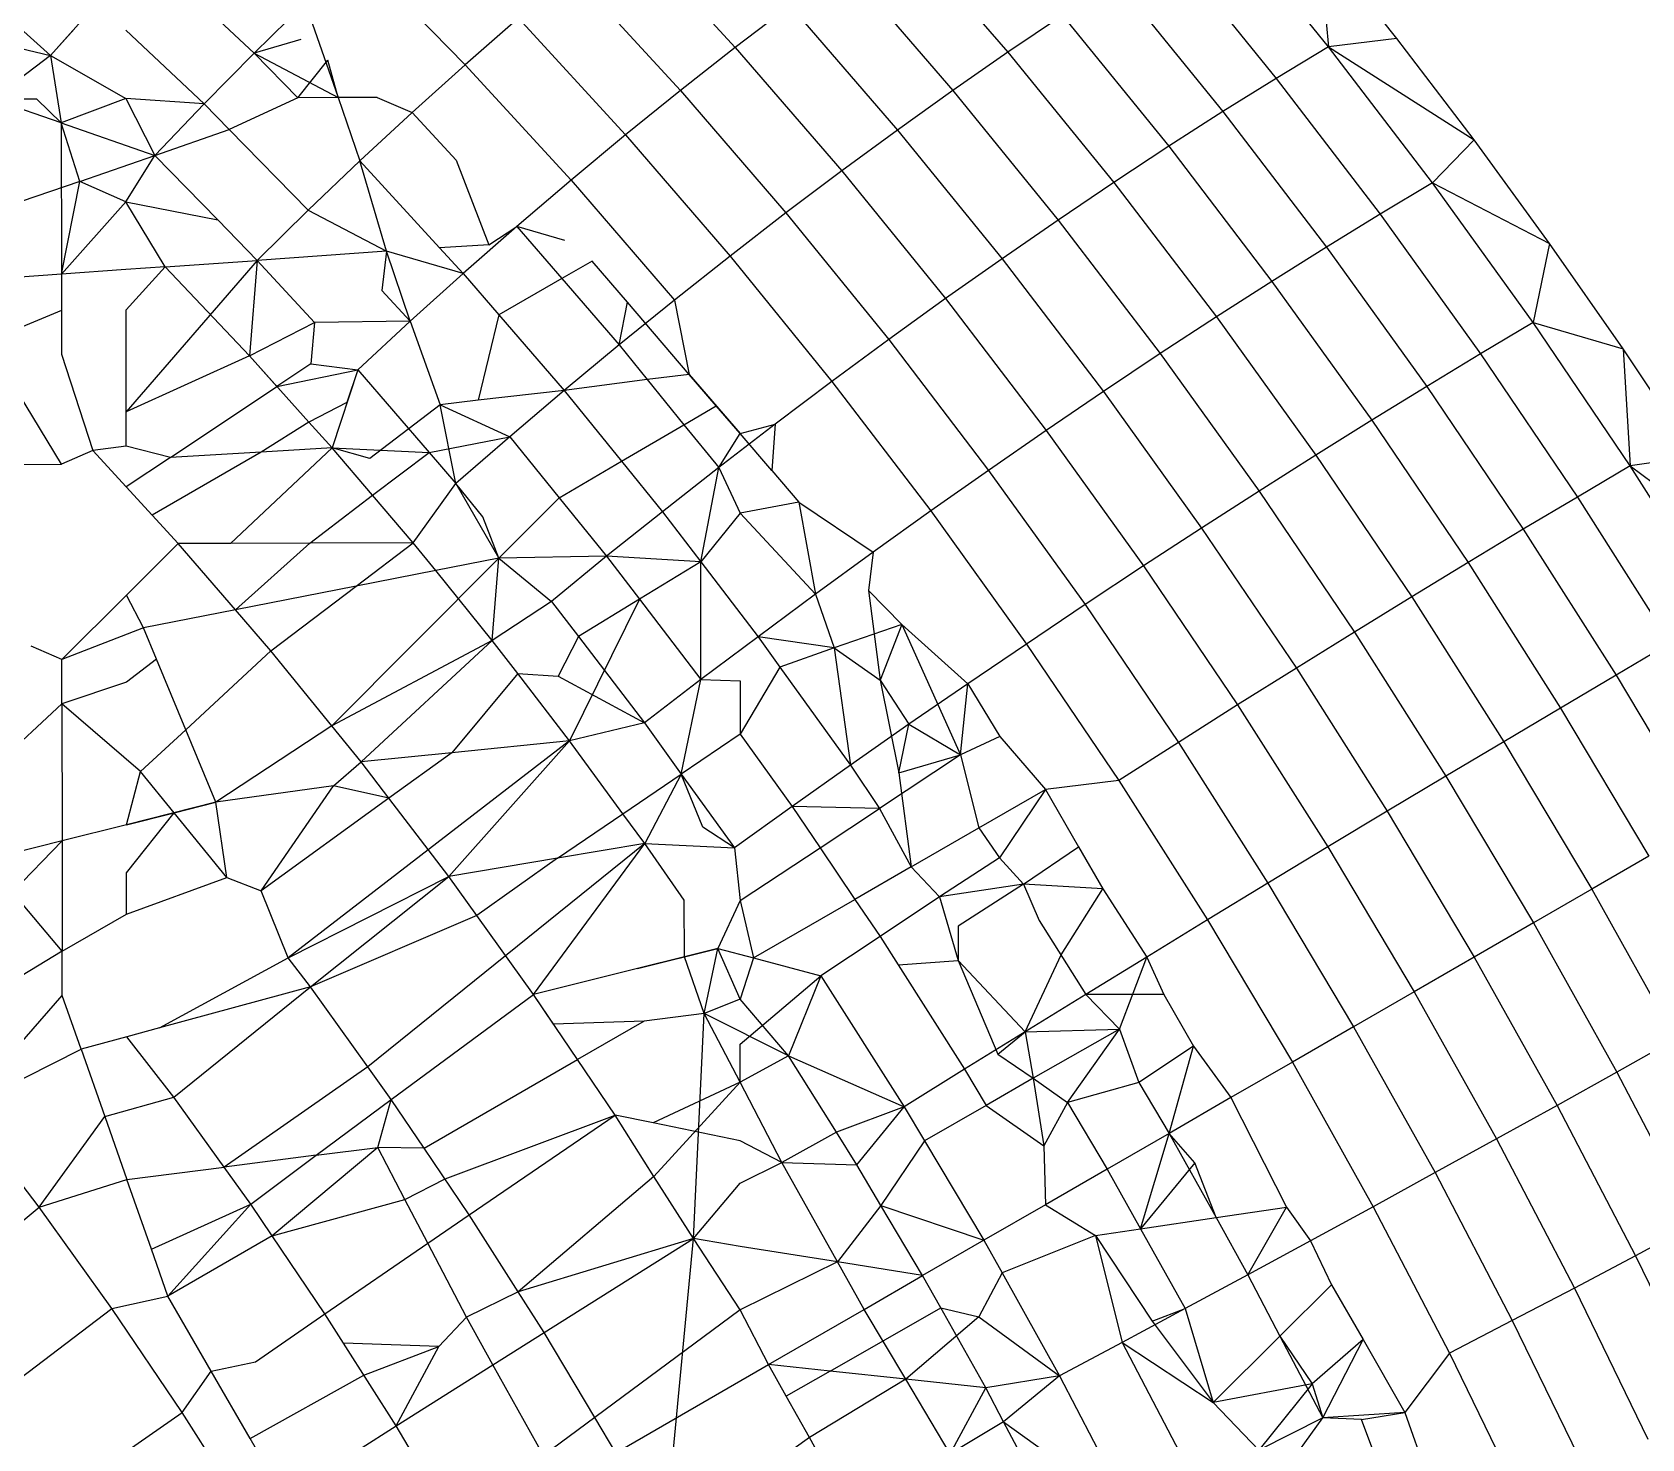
# Model space of a CAD drawing. Header units: inches. Extents: x 17 to 4615, y 5 to 3256.
# Drawn here: x 3234.413 to 3235.638, y 2582.091 to 2583.161 of the extents above; entities that cross this region are included whole.
import ezdxf

# ---------------------------------------------------------------- set-up
doc = ezdxf.new("R2010")
doc.units = ezdxf.units.IN
doc.header["$MEASUREMENT"] = 0

msp = doc.modelspace()

# ---------------------------------------------------------------- linework, layer by layer
for p, q in [((3235.4001, 2583.15), (3235.3186, 2583.2504)), ((3234.8656, 2583.2397), (3234.9485, 2583.1494)), ((3235.0734, 2583.2415), (3235.156, 2583.1458)), ((3235.2789, 2583.2261), (3235.3602, 2583.1259)), ((3235.452, 2583.1562), (3235.3919, 2583.2317)), ((3235.3919, 2583.2317), (3235.4001, 2583.15)), ((3234.6606, 2583.2204), (3234.7429, 2583.1362)), ((3235.032, 2583.2119), (3235.1141, 2583.1167)), ((3234.8244, 2583.2062), (3234.9067, 2583.1166)), ((3235.2385, 2583.2006), (3235.3196, 2583.1006)), ((3234.3744, 2583.1908), (3234.4273, 2583.1434)), ((3234.5278, 2583.196), (3234.5824, 2583.1452)), ((3234.4636, 2583.1838), (3234.4273, 2583.1434)), ((3234.6212, 2583.1832), (3234.5824, 2583.1452)), ((3234.6212, 2583.1832), (3234.6464, 2583.1113)), ((3234.9903, 2583.1812), (3234.9485, 2583.1494)), ((3234.9903, 2583.1812), (3235.0719, 2583.0865)), ((3235.1975, 2583.1738), (3235.156, 2583.1458)), ((3235.1975, 2583.1738), (3235.2784, 2583.0742)), ((3234.4455, 2583.1636), (3234.4273, 2583.1434)), ((3234.4847, 2583.1626), (3234.5442, 2583.1065)), ((3234.7835, 2583.1716), (3234.7429, 2583.1362)), ((3234.7835, 2583.1716), (3234.865, 2583.0829)), ((3234.36, 2583.1595), (3234.4273, 2583.1434)), ((3234.6179, 2583.1554), (3234.5824, 2583.1452)), ((3234.9485, 2583.1494), (3234.9067, 2583.1166)), ((3234.9485, 2583.1494), (3235.0295, 2583.0555)), ((3235.4001, 2583.15), (3235.3602, 2583.1259)), ((3235.452, 2583.1562), (3235.4001, 2583.15)), ((3235.4792, 2583.0465), (3235.4001, 2583.15)), ((3235.4001, 2583.15), (3235.5109, 2583.0791)), ((3235.5109, 2583.0791), (3235.452, 2583.1562)), ((3234.4273, 2583.1434), (3234.3835, 2583.1101)), ((3234.4273, 2583.1434), (3234.4847, 2583.1105)), ((3234.4273, 2583.1434), (3234.4355, 2583.092)), ((3234.5824, 2583.1452), (3234.5442, 2583.1065)), ((3234.5824, 2583.1452), (3234.6464, 2583.1113)), ((3234.6157, 2583.1112), (3234.5824, 2583.1452)), ((3234.6157, 2583.1112), (3234.6384, 2583.1398)), ((3234.6464, 2583.1113), (3234.6384, 2583.1398)), ((3234.7429, 2583.1362), (3234.7025, 2583.1)), ((3234.7429, 2583.1362), (3234.8235, 2583.0485)), ((3235.156, 2583.1458), (3235.1141, 2583.1167)), ((3235.156, 2583.1458), (3235.2365, 2583.0466)), ((3235.3602, 2583.1259), (3235.3196, 2583.1006)), ((3235.3602, 2583.1259), (3235.4392, 2583.0226)), ((3234.4847, 2583.1105), (3234.4355, 2583.092)), ((3234.4847, 2583.1105), (3234.5067, 2583.0672)), ((3234.5442, 2583.1065), (3234.4847, 2583.1105)), ((3234.6157, 2583.1112), (3234.5633, 2583.087)), ((3234.6464, 2583.1113), (3234.6157, 2583.1112)), ((3234.6759, 2583.1113), (3234.6464, 2583.1113)), ((3234.6464, 2583.1113), (3234.6627, 2583.0631)), ((3234.6759, 2583.1113), (3234.7025, 2583.1)), ((3234.9067, 2583.1166), (3234.865, 2583.0829)), ((3234.9067, 2583.1166), (3234.987, 2583.0235)), ((3235.1141, 2583.1167), (3235.0719, 2583.0865)), ((3235.1141, 2583.1167), (3235.1942, 2583.0181)), ((3234.417, 2583.1102), (3234.3835, 2583.1101)), ((3234.4355, 2583.092), (3234.3835, 2583.1101)), ((3234.4355, 2583.092), (3234.417, 2583.1102)), ((3234.5442, 2583.1065), (3234.5067, 2583.0672)), ((3234.5442, 2583.1065), (3234.5633, 2583.087)), ((3234.7025, 2583.1), (3234.6627, 2583.0631)), ((3234.7025, 2583.1), (3234.736, 2583.0636)), ((3235.3196, 2583.1006), (3235.2784, 2583.0742)), ((3235.3196, 2583.1006), (3235.3984, 2582.9975)), ((3234.4496, 2583.0475), (3234.4355, 2583.092)), ((3234.4355, 2583.092), (3234.5067, 2583.0672)), ((3234.4355, 2583.092), (3234.4357, 2582.9768)), ((3234.5067, 2583.0672), (3234.5633, 2583.087)), ((3234.6234, 2583.0255), (3234.5633, 2583.087)), ((3235.0719, 2583.0865), (3235.0295, 2583.0555)), ((3235.0719, 2583.0865), (3235.1515, 2582.9886)), ((3234.865, 2583.0829), (3234.8235, 2583.0485)), ((3234.865, 2583.0829), (3234.9446, 2582.9907)), ((3235.2784, 2583.0742), (3235.2365, 2583.0466)), ((3235.2784, 2583.0742), (3235.3569, 2582.9714)), ((3235.4792, 2583.0465), (3235.5109, 2583.0791)), ((3235.5683, 2583.0003), (3235.5109, 2583.0791)), ((3234.4496, 2583.0475), (3234.5067, 2583.0672)), ((3234.4848, 2583.0319), (3234.5067, 2583.0672)), ((3234.5067, 2583.0672), (3234.5546, 2583.0182)), ((3234.6627, 2583.0631), (3234.6234, 2583.0255)), ((3234.6627, 2583.0631), (3234.7235, 2582.9969)), ((3234.6831, 2582.9945), (3234.6627, 2583.0631)), ((3234.736, 2583.0636), (3234.761, 2582.9991)), ((3235.0295, 2583.0555), (3234.987, 2583.0235)), ((3235.0295, 2583.0555), (3235.1085, 2582.9583)), ((3234.4496, 2583.0475), (3234.3938, 2583.0283)), ((3234.4357, 2582.9768), (3234.4496, 2583.0475)), ((3234.4848, 2583.0319), (3234.4496, 2583.0475)), ((3234.8235, 2583.0485), (3234.7822, 2583.0132)), ((3234.8235, 2583.0485), (3234.9022, 2582.9572)), ((3235.2365, 2583.0466), (3235.1942, 2583.0181)), ((3235.2365, 2583.0466), (3235.3147, 2582.9443)), ((3235.4792, 2583.0465), (3235.4392, 2583.0226)), ((3235.5557, 2582.9401), (3235.4792, 2583.0465)), ((3235.4792, 2583.0465), (3235.5683, 2583.0003)), ((3234.4357, 2582.9768), (3234.4848, 2583.0319)), ((3234.5147, 2582.9824), (3234.4848, 2583.0319)), ((3234.4848, 2583.0319), (3234.5546, 2583.0182)), ((3234.6234, 2583.0255), (3234.5847, 2582.9874)), ((3234.6234, 2583.0255), (3234.6831, 2582.9945)), ((3234.5546, 2583.0182), (3234.5847, 2582.9874)), ((3234.7822, 2583.0132), (3234.7413, 2582.9774)), ((3234.761, 2582.9991), (3234.7822, 2583.0132)), ((3234.7822, 2583.0132), (3234.8164, 2582.9736)), ((3234.8189, 2583.0026), (3234.7822, 2583.0132)), ((3234.987, 2583.0235), (3234.9446, 2582.9907)), ((3234.987, 2583.0235), (3235.0653, 2582.9271)), ((3235.1942, 2583.0181), (3235.1515, 2582.9886)), ((3235.1942, 2583.0181), (3235.2719, 2582.9164)), ((3235.4392, 2583.0226), (3235.3984, 2582.9975)), ((3235.4392, 2583.0226), (3235.5157, 2582.9163)), ((3235.5683, 2583.0003), (3235.5557, 2582.9401)), ((3235.6242, 2582.92), (3235.5683, 2583.0003)), ((3234.6831, 2582.9945), (3234.5847, 2582.9874)), ((3234.6831, 2582.9945), (3234.6795, 2582.9644)), ((3234.7413, 2582.9774), (3234.6831, 2582.9945)), ((3234.701, 2582.941), (3234.6831, 2582.9945)), ((3234.761, 2582.9991), (3234.7235, 2582.9969)), ((3234.7235, 2582.9969), (3234.7413, 2582.9774)), ((3234.9446, 2582.9907), (3234.9022, 2582.9572)), ((3234.9446, 2582.9907), (3235.0221, 2582.8952)), ((3235.1515, 2582.9886), (3235.1085, 2582.9583)), ((3235.1515, 2582.9886), (3235.2287, 2582.8875)), ((3235.3984, 2582.9975), (3235.3569, 2582.9714)), ((3235.3984, 2582.9975), (3235.4747, 2582.8915)), ((3234.4357, 2582.9768), (3234.4006, 2582.9743)), ((3234.4848, 2582.9804), (3234.4357, 2582.9768)), ((3234.4357, 2582.9768), (3234.4357, 2582.9493)), ((3234.5147, 2582.9824), (3234.4848, 2582.9804)), ((3234.4849, 2582.9498), (3234.5147, 2582.9824)), ((3234.5847, 2582.9874), (3234.485, 2582.872)), ((3234.5147, 2582.9824), (3234.5847, 2582.9874)), ((3234.5787, 2582.9147), (3234.5147, 2582.9824)), ((3234.5847, 2582.9874), (3234.5787, 2582.9147)), ((3234.5847, 2582.9874), (3234.6282, 2582.9401)), ((3234.7413, 2582.9774), (3234.701, 2582.941)), ((3234.7413, 2582.9774), (3234.7685, 2582.9459)), ((3234.8395, 2582.9869), (3234.8164, 2582.9736)), ((3234.8664, 2582.9556), (3234.8395, 2582.9869)), ((3234.6795, 2582.9644), (3234.701, 2582.941)), ((3234.8164, 2582.9736), (3234.7685, 2582.9459)), ((3234.8164, 2582.9736), (3234.8601, 2582.923)), ((3235.3569, 2582.9714), (3235.3147, 2582.9443)), ((3235.3569, 2582.9714), (3235.4329, 2582.8658)), ((3234.9022, 2582.9572), (3234.8601, 2582.923)), ((3234.8601, 2582.923), (3234.8664, 2582.9556)), ((3234.9135, 2582.9006), (3234.8664, 2582.9556)), ((3234.9022, 2582.9572), (3234.9135, 2582.9006)), ((3235.1085, 2582.9583), (3235.0653, 2582.9271)), ((3235.1085, 2582.9583), (3235.1851, 2582.858)), ((3234.4357, 2582.9493), (3234.379, 2582.9256)), ((3234.4357, 2582.9493), (3234.4357, 2582.9159)), ((3234.485, 2582.872), (3234.4849, 2582.9498)), ((3234.5787, 2582.9147), (3234.6282, 2582.9401)), ((3234.6282, 2582.9401), (3234.6255, 2582.9087)), ((3234.701, 2582.941), (3234.6282, 2582.9401)), ((3234.701, 2582.941), (3234.6612, 2582.9041)), ((3234.701, 2582.941), (3234.7238, 2582.8775)), ((3234.7685, 2582.9459), (3234.7527, 2582.8811)), ((3234.7685, 2582.9459), (3234.8182, 2582.8883)), ((3235.3147, 2582.9443), (3235.2719, 2582.9164)), ((3235.3147, 2582.9443), (3235.3903, 2582.8392)), ((3235.5557, 2582.9401), (3235.5157, 2582.9163)), ((3235.6295, 2582.831), (3235.5557, 2582.9401)), ((3235.5557, 2582.9401), (3235.6242, 2582.92)), ((3235.0653, 2582.9271), (3235.0221, 2582.8952)), ((3235.0653, 2582.9271), (3235.1413, 2582.8276)), ((3234.4358, 2582.8324), (3234.379, 2582.9256)), ((3234.4357, 2582.9159), (3234.4596, 2582.8426)), ((3234.5787, 2582.9147), (3234.485, 2582.872)), ((3234.624, 2582.8643), (3234.5787, 2582.9147)), ((3234.5787, 2582.9147), (3234.5997, 2582.8915)), ((3234.8601, 2582.923), (3234.8182, 2582.8883)), ((3234.8601, 2582.923), (3234.8814, 2582.8967)), ((3235.2719, 2582.9164), (3235.2287, 2582.8875)), ((3235.2719, 2582.9164), (3235.3471, 2582.8118)), ((3235.5157, 2582.9163), (3235.4747, 2582.8915)), ((3235.5157, 2582.9163), (3235.5894, 2582.8073)), ((3235.6786, 2582.8382), (3235.6242, 2582.92)), ((3235.6242, 2582.92), (3235.6295, 2582.831)), ((3234.6255, 2582.9087), (3234.5997, 2582.8915)), ((3234.5997, 2582.8915), (3234.6612, 2582.9041)), ((3234.6255, 2582.9087), (3234.6612, 2582.9041)), ((3234.6612, 2582.9041), (3234.6417, 2582.8448)), ((3234.6612, 2582.9041), (3234.653, 2582.8792)), ((3234.6612, 2582.9041), (3234.7155, 2582.8412)), ((3234.5186, 2582.8374), (3234.5997, 2582.8915)), ((3234.8814, 2582.8967), (3234.8182, 2582.8883)), ((3234.9135, 2582.9006), (3234.8814, 2582.8967)), ((3234.8814, 2582.8967), (3234.9094, 2582.8623)), ((3234.9135, 2582.9006), (3234.9521, 2582.8557)), ((3234.934, 2582.8768), (3234.9135, 2582.9006)), ((3235.0221, 2582.8952), (3234.9789, 2582.8627)), ((3235.0221, 2582.8952), (3235.0974, 2582.7967)), ((3235.4747, 2582.8915), (3235.4329, 2582.8658)), ((3235.4747, 2582.8915), (3235.5482, 2582.7828)), ((3234.653, 2582.8792), (3234.624, 2582.8643)), ((3234.7527, 2582.8811), (3234.7238, 2582.8775)), ((3234.8182, 2582.8883), (3234.7527, 2582.8811)), ((3234.8182, 2582.8883), (3234.7768, 2582.8532)), ((3234.8182, 2582.8883), (3234.8619, 2582.8345)), ((3235.2287, 2582.8875), (3235.1851, 2582.858)), ((3235.2287, 2582.8875), (3235.3034, 2582.7836)), ((3234.485, 2582.846), (3234.485, 2582.872)), ((3234.7238, 2582.8775), (3234.6704, 2582.8365)), ((3234.7238, 2582.8775), (3234.7768, 2582.8532)), ((3234.7359, 2582.8176), (3234.7238, 2582.8775)), ((3234.9094, 2582.8623), (3234.934, 2582.8768)), ((3234.9521, 2582.8557), (3234.934, 2582.8768)), ((3235.4329, 2582.8658), (3235.3903, 2582.8392)), ((3235.4329, 2582.8658), (3235.5062, 2582.7575)), ((3234.624, 2582.8643), (3234.5877, 2582.8415)), ((3234.6417, 2582.8448), (3234.624, 2582.8643)), ((3234.8619, 2582.8345), (3234.9094, 2582.8623)), ((3234.9094, 2582.8623), (3234.9359, 2582.8297)), ((3234.9789, 2582.8627), (3234.9359, 2582.8297)), ((3234.9359, 2582.8297), (3234.9521, 2582.8557)), ((3234.9521, 2582.8557), (3234.9789, 2582.8627)), ((3234.9763, 2582.8275), (3234.9521, 2582.8557)), ((3234.9789, 2582.8627), (3234.9763, 2582.8275)), ((3235.1851, 2582.858), (3235.1413, 2582.8276)), ((3235.1851, 2582.858), (3235.2593, 2582.7548)), ((3234.4596, 2582.8426), (3234.4358, 2582.8324)), ((3234.485, 2582.846), (3234.4596, 2582.8426)), ((3234.4596, 2582.8426), (3234.485, 2582.815)), ((3234.5186, 2582.8374), (3234.485, 2582.846)), ((3234.5877, 2582.8415), (3234.5047, 2582.7936)), ((3234.5877, 2582.8415), (3234.5186, 2582.8374)), ((3234.6417, 2582.8448), (3234.5643, 2582.772)), ((3234.6417, 2582.8448), (3234.5877, 2582.8415)), ((3234.6725, 2582.8086), (3234.6417, 2582.8448)), ((3234.6417, 2582.8448), (3234.7155, 2582.8412)), ((3234.6704, 2582.8365), (3234.6417, 2582.8448)), ((3234.6725, 2582.8086), (3234.7155, 2582.8412)), ((3234.7155, 2582.8412), (3234.7768, 2582.8532)), ((3234.7155, 2582.8412), (3234.7359, 2582.8176)), ((3234.7768, 2582.8532), (3234.7359, 2582.8176)), ((3234.7768, 2582.8532), (3234.8145, 2582.8068)), ((3234.4009, 2582.832), (3234.4358, 2582.8324)), ((3234.5186, 2582.8374), (3234.485, 2582.815)), ((3234.8145, 2582.8068), (3234.8619, 2582.8345)), ((3234.8619, 2582.8345), (3234.8931, 2582.7961)), ((3234.9359, 2582.8297), (3234.8931, 2582.7961)), ((3234.9223, 2582.7579), (3234.9359, 2582.8297)), ((3234.9359, 2582.8297), (3234.9521, 2582.7951)), ((3235.3903, 2582.8392), (3235.3471, 2582.8118)), ((3235.3903, 2582.8392), (3235.4633, 2582.7313)), ((3235.6295, 2582.831), (3235.5894, 2582.8073)), ((3235.6786, 2582.8382), (3235.6295, 2582.831)), ((3235.7004, 2582.7194), (3235.6295, 2582.831)), ((3235.6295, 2582.831), (3235.7314, 2582.7551)), ((3234.7033, 2582.7725), (3234.7359, 2582.8176)), ((3234.7359, 2582.8176), (3234.7685, 2582.7608)), ((3234.7564, 2582.7923), (3234.7359, 2582.8176)), ((3234.9763, 2582.8275), (3234.9969, 2582.8034)), ((3235.1413, 2582.8276), (3235.0974, 2582.7967)), ((3235.1413, 2582.8276), (3235.2149, 2582.7254)), ((3234.5246, 2582.7718), (3234.485, 2582.815)), ((3234.6246, 2582.7722), (3234.6725, 2582.8086)), ((3234.7033, 2582.7725), (3234.6725, 2582.8086)), ((3234.7685, 2582.7608), (3234.8145, 2582.8068)), ((3234.8145, 2582.8068), (3234.8506, 2582.7622)), ((3235.3471, 2582.8118), (3235.3034, 2582.7836)), ((3235.3471, 2582.8118), (3235.4197, 2582.7045)), ((3235.5894, 2582.8073), (3235.5482, 2582.7828)), ((3235.5894, 2582.8073), (3235.6601, 2582.696)), ((3234.7685, 2582.7608), (3234.7564, 2582.7923)), ((3234.8931, 2582.7961), (3234.8506, 2582.7622)), ((3234.8931, 2582.7961), (3234.9223, 2582.7579)), ((3234.9521, 2582.7951), (3234.9223, 2582.7579)), ((3234.9969, 2582.8034), (3234.9521, 2582.7951)), ((3234.9521, 2582.7951), (3235.0095, 2582.7333)), ((3234.9969, 2582.8034), (3235.0534, 2582.7653)), ((3234.9969, 2582.8034), (3235.0095, 2582.7333)), ((3235.0974, 2582.7967), (3235.0534, 2582.7653)), ((3235.0974, 2582.7967), (3235.1702, 2582.6954)), ((3235.3034, 2582.7836), (3235.2593, 2582.7548)), ((3235.3034, 2582.7836), (3235.3755, 2582.6771)), ((3235.5482, 2582.7828), (3235.5062, 2582.7575)), ((3235.5482, 2582.7828), (3235.6188, 2582.6717)), ((3234.4851, 2582.7325), (3234.5246, 2582.7718)), ((3234.5643, 2582.772), (3234.5246, 2582.7718)), ((3234.5681, 2582.7215), (3234.5246, 2582.7718)), ((3234.6246, 2582.7722), (3234.5643, 2582.772)), ((3234.6246, 2582.7722), (3234.5681, 2582.7215)), ((3234.7033, 2582.7725), (3234.6246, 2582.7722)), ((3234.6599, 2582.7395), (3234.7033, 2582.7725)), ((3234.7205, 2582.7514), (3234.7033, 2582.7725)), ((3234.6415, 2582.6331), (3234.7685, 2582.7608)), ((3234.7685, 2582.7608), (3234.7205, 2582.7514)), ((3234.7636, 2582.6982), (3234.7685, 2582.7608)), ((3234.8506, 2582.7622), (3234.7685, 2582.7608)), ((3234.7685, 2582.7608), (3234.8087, 2582.7279)), ((3234.8506, 2582.7622), (3234.8087, 2582.7279)), ((3234.8506, 2582.7622), (3234.8756, 2582.7295)), ((3234.9223, 2582.7579), (3234.8506, 2582.7622)), ((3234.9223, 2582.7579), (3234.8756, 2582.7295)), ((3234.9223, 2582.7579), (3234.9658, 2582.701)), ((3234.9224, 2582.6683), (3234.9223, 2582.7579)), ((3235.0534, 2582.7653), (3235.0095, 2582.7333)), ((3235.0534, 2582.7653), (3235.05, 2582.7361)), ((3235.5062, 2582.7575), (3235.4633, 2582.7313)), ((3235.5062, 2582.7575), (3235.5765, 2582.6467)), ((3234.7205, 2582.7514), (3234.6599, 2582.7395)), ((3234.7636, 2582.6982), (3234.7205, 2582.7514)), ((3235.2593, 2582.7548), (3235.2149, 2582.7254)), ((3235.2593, 2582.7548), (3235.3308, 2582.6491)), ((3234.4851, 2582.7325), (3234.436, 2582.6836)), ((3234.498, 2582.7077), (3234.4851, 2582.7325)), ((3234.6599, 2582.7395), (3234.5681, 2582.7215)), ((3234.5951, 2582.6902), (3234.6599, 2582.7395)), ((3235.0095, 2582.7333), (3234.9658, 2582.701)), ((3235.0095, 2582.7333), (3235.0238, 2582.6924)), ((3235.05, 2582.7361), (3235.0587, 2582.6678)), ((3235.05, 2582.7361), (3235.0752, 2582.7104)), ((3235.4633, 2582.7313), (3235.4197, 2582.7045)), ((3235.4633, 2582.7313), (3235.5333, 2582.6211)), ((3234.5681, 2582.7215), (3234.498, 2582.7077)), ((3234.5951, 2582.6902), (3234.5681, 2582.7215)), ((3234.8087, 2582.7279), (3234.7636, 2582.6982)), ((3234.8087, 2582.7279), (3234.8291, 2582.7012)), ((3234.8756, 2582.7295), (3234.8224, 2582.6218)), ((3234.8756, 2582.7295), (3234.8291, 2582.7012)), ((3234.8756, 2582.7295), (3234.9224, 2582.6683)), ((3235.2149, 2582.7254), (3235.1702, 2582.6954)), ((3235.2149, 2582.7254), (3235.2858, 2582.6205)), ((3234.498, 2582.7077), (3234.436, 2582.6836)), ((3234.508, 2582.6838), (3234.498, 2582.7077)), ((3235.0752, 2582.7104), (3235.0238, 2582.6924)), ((3235.0752, 2582.7104), (3235.0587, 2582.6678)), ((3235.0752, 2582.7104), (3235.1255, 2582.665)), ((3235.0752, 2582.7104), (3235.12, 2582.6111)), ((3234.7636, 2582.6982), (3234.6415, 2582.6331)), ((3234.6637, 2582.6057), (3234.7636, 2582.6982)), ((3234.783, 2582.673), (3234.7636, 2582.6982)), ((3234.8291, 2582.7012), (3234.8137, 2582.671)), ((3234.8291, 2582.7012), (3234.8794, 2582.6355)), ((3234.9658, 2582.701), (3234.9224, 2582.6683)), ((3234.9658, 2582.701), (3234.9824, 2582.6779)), ((3235.0238, 2582.6924), (3234.9658, 2582.701)), ((3235.1702, 2582.6954), (3235.1255, 2582.665)), ((3235.1702, 2582.6954), (3235.2405, 2582.5916)), ((3235.4197, 2582.7045), (3235.3755, 2582.6771)), ((3235.4197, 2582.7045), (3235.4893, 2582.5949)), ((3235.6601, 2582.696), (3235.6188, 2582.6717)), ((3234.436, 2582.6836), (3234.4126, 2582.6938)), ((3234.436, 2582.65), (3234.436, 2582.6836)), ((3234.508, 2582.6838), (3234.4852, 2582.6665)), ((3234.5303, 2582.6302), (3234.508, 2582.6838)), ((3234.5303, 2582.6302), (3234.5951, 2582.6902)), ((3234.6415, 2582.6331), (3234.5951, 2582.6902)), ((3235.0238, 2582.6924), (3234.9824, 2582.6779)), ((3235.0238, 2582.6924), (3235.0587, 2582.6678)), ((3235.0238, 2582.6924), (3235.0361, 2582.6032)), ((3234.783, 2582.673), (3234.7329, 2582.6127)), ((3234.8224, 2582.6218), (3234.783, 2582.673)), ((3234.783, 2582.673), (3234.8137, 2582.671)), ((3234.8137, 2582.671), (3234.8794, 2582.6355)), ((3234.9824, 2582.6779), (3234.9521, 2582.6268)), ((3234.9824, 2582.6779), (3235.0361, 2582.6032)), ((3235.3755, 2582.6771), (3235.3308, 2582.6491)), ((3235.3755, 2582.6771), (3235.4447, 2582.5682)), ((3235.6188, 2582.6717), (3235.5765, 2582.6467)), ((3235.6188, 2582.6717), (3235.6863, 2582.5585)), ((3234.4852, 2582.6665), (3234.436, 2582.65)), ((3234.9224, 2582.6683), (3234.8794, 2582.6355)), ((3234.9074, 2582.5964), (3234.9224, 2582.6683)), ((3234.9224, 2582.6683), (3234.9521, 2582.6673)), ((3234.9521, 2582.6673), (3234.9521, 2582.6268)), ((3235.0587, 2582.6678), (3235.0731, 2582.5975)), ((3235.0587, 2582.6678), (3235.0807, 2582.6343)), ((3235.1255, 2582.665), (3235.0807, 2582.6343)), ((3235.12, 2582.6111), (3235.1255, 2582.665)), ((3235.1255, 2582.665), (3235.1499, 2582.6251)), ((3234.436, 2582.65), (3234.3774, 2582.5954)), ((3234.4959, 2582.5984), (3234.436, 2582.65)), ((3234.436, 2582.65), (3234.4361, 2582.5456)), ((3235.3308, 2582.6491), (3235.2858, 2582.6205)), ((3235.3308, 2582.6491), (3235.3995, 2582.541)), ((3235.5765, 2582.6467), (3235.5333, 2582.6211)), ((3235.5765, 2582.6467), (3235.6438, 2582.5339)), ((3234.6415, 2582.6331), (3234.5533, 2582.575)), ((3234.6637, 2582.6057), (3234.6415, 2582.6331)), ((3234.8794, 2582.6355), (3234.8224, 2582.6218)), ((3234.8794, 2582.6355), (3234.9074, 2582.5964)), ((3235.0807, 2582.6343), (3235.0361, 2582.6032)), ((3235.0731, 2582.5975), (3235.0807, 2582.6343)), ((3235.0807, 2582.6343), (3235.12, 2582.6111)), ((3234.4959, 2582.5984), (3234.5303, 2582.6302)), ((3234.5533, 2582.575), (3234.5303, 2582.6302)), ((3234.8224, 2582.6218), (3234.6083, 2582.4565)), ((3234.8224, 2582.6218), (3234.7304, 2582.5185)), ((3234.8224, 2582.6218), (3234.7329, 2582.6127)), ((3234.863, 2582.5663), (3234.8224, 2582.6218)), ((3234.9521, 2582.6268), (3234.9074, 2582.5964)), ((3234.9521, 2582.6268), (3234.9918, 2582.5718)), ((3235.1499, 2582.6251), (3235.12, 2582.6111)), ((3235.1499, 2582.6251), (3235.1845, 2582.5848)), ((3235.5333, 2582.6211), (3235.4893, 2582.5949)), ((3235.5333, 2582.6211), (3235.6003, 2582.5088)), ((3234.7329, 2582.6127), (3234.6637, 2582.6057)), ((3234.7329, 2582.6127), (3234.6849, 2582.578)), ((3235.12, 2582.6111), (3235.0583, 2582.5703)), ((3235.0731, 2582.5975), (3235.12, 2582.6111)), ((3235.12, 2582.6111), (3235.1339, 2582.5556)), ((3235.2858, 2582.6205), (3235.2405, 2582.5916)), ((3235.2858, 2582.6205), (3235.3539, 2582.5134)), ((3234.4853, 2582.5579), (3234.4959, 2582.5984)), ((3234.5214, 2582.567), (3234.4959, 2582.5984)), ((3234.6426, 2582.5875), (3234.6637, 2582.6057)), ((3234.6849, 2582.578), (3234.6637, 2582.6057)), ((3234.863, 2582.5663), (3234.9074, 2582.5964)), ((3234.9074, 2582.5964), (3234.8796, 2582.5436)), ((3234.9074, 2582.5964), (3234.9478, 2582.5404)), ((3234.9237, 2582.556), (3234.9074, 2582.5964)), ((3235.0361, 2582.6032), (3234.9918, 2582.5718)), ((3235.0361, 2582.6032), (3235.0583, 2582.5703)), ((3235.0731, 2582.5975), (3235.0824, 2582.5258)), ((3234.6426, 2582.5875), (3234.5533, 2582.575)), ((3234.5877, 2582.5077), (3234.6426, 2582.5875)), ((3234.6849, 2582.578), (3234.6426, 2582.5875)), ((3235.1339, 2582.5556), (3235.1845, 2582.5848)), ((3235.1845, 2582.5848), (3235.1495, 2582.5327)), ((3235.2405, 2582.5916), (3235.1845, 2582.5848)), ((3235.1845, 2582.5848), (3235.2097, 2582.5411)), ((3235.2405, 2582.5916), (3235.3079, 2582.4854)), ((3235.4893, 2582.5949), (3235.4447, 2582.5682)), ((3235.4893, 2582.5949), (3235.556, 2582.4832)), ((3234.5533, 2582.575), (3234.4853, 2582.5579)), ((3234.5214, 2582.567), (3234.5533, 2582.575)), ((3234.5615, 2582.5177), (3234.5533, 2582.575)), ((3234.6849, 2582.578), (3234.5877, 2582.5077)), ((3234.7304, 2582.5185), (3234.6849, 2582.578)), ((3234.9918, 2582.5718), (3234.9478, 2582.5404)), ((3234.9918, 2582.5718), (3235.013, 2582.5404)), ((3235.0583, 2582.5703), (3234.9918, 2582.5718)), ((3234.4853, 2582.5212), (3234.5214, 2582.567)), ((3234.4853, 2582.5579), (3234.5214, 2582.567)), ((3234.5615, 2582.5177), (3234.5214, 2582.567)), ((3234.8132, 2582.5324), (3234.863, 2582.5663)), ((3234.8796, 2582.5436), (3234.863, 2582.5663)), ((3235.013, 2582.5404), (3235.0583, 2582.5703)), ((3235.0583, 2582.5703), (3235.0824, 2582.5258)), ((3235.4447, 2582.5682), (3235.3995, 2582.541)), ((3235.4447, 2582.5682), (3235.5109, 2582.4572)), ((3234.4853, 2582.5579), (3234.4361, 2582.5456)), ((3234.9478, 2582.5404), (3234.9237, 2582.556)), ((3235.0824, 2582.5258), (3235.1339, 2582.5556)), ((3235.1339, 2582.5556), (3235.1495, 2582.5327)), ((3234.4361, 2582.5456), (3234.3982, 2582.5361)), ((3234.3983, 2582.5065), (3234.4361, 2582.5456)), ((3234.4361, 2582.5456), (3234.4362, 2582.4617)), ((3234.8796, 2582.5436), (3234.6688, 2582.3737)), ((3234.7949, 2582.4288), (3234.8796, 2582.5436)), ((3234.8796, 2582.5436), (3234.8132, 2582.5324)), ((3234.8796, 2582.5436), (3234.9478, 2582.5404)), ((3234.9096, 2582.5005), (3234.8796, 2582.5436)), ((3234.9478, 2582.5404), (3234.9521, 2582.5001)), ((3234.9521, 2582.5001), (3235.013, 2582.5404)), ((3235.013, 2582.5404), (3235.0396, 2582.5011)), ((3235.1678, 2582.5127), (3235.2097, 2582.5411)), ((3235.2097, 2582.5411), (3235.2282, 2582.509)), ((3235.3995, 2582.541), (3235.3539, 2582.5134)), ((3235.3995, 2582.541), (3235.4652, 2582.4308)), ((3234.8132, 2582.5324), (3234.7304, 2582.5185)), ((3234.8132, 2582.5324), (3234.7517, 2582.4888)), ((3235.0824, 2582.5258), (3235.0396, 2582.5011)), ((3235.0824, 2582.5258), (3235.104, 2582.5029)), ((3235.1495, 2582.5327), (3235.104, 2582.5029)), ((3235.1495, 2582.5327), (3235.1678, 2582.5127)), ((3235.6438, 2582.5339), (3235.6003, 2582.5088)), ((3234.4853, 2582.4897), (3234.4853, 2582.5212)), ((3234.4853, 2582.4897), (3234.5615, 2582.5177)), ((3234.5615, 2582.5177), (3234.5877, 2582.5077)), ((3234.6083, 2582.4565), (3234.7304, 2582.5185)), ((3234.6251, 2582.4345), (3234.7304, 2582.5185)), ((3234.7517, 2582.4888), (3234.7304, 2582.5185)), ((3235.1678, 2582.5127), (3235.104, 2582.5029)), ((3235.1678, 2582.5127), (3235.1181, 2582.4806)), ((3235.1678, 2582.5127), (3235.1797, 2582.485)), ((3235.2282, 2582.509), (3235.1678, 2582.5127)), ((3235.3539, 2582.5134), (3235.3079, 2582.4854)), ((3235.3539, 2582.5134), (3235.419, 2582.4041)), ((3234.4362, 2582.4617), (3234.3983, 2582.5065)), ((3234.6083, 2582.4565), (3234.5877, 2582.5077)), ((3234.9098, 2582.4573), (3234.9096, 2582.5005)), ((3234.9521, 2582.5001), (3234.9352, 2582.4636)), ((3234.9521, 2582.5001), (3234.9623, 2582.4565)), ((3234.9623, 2582.4565), (3235.0396, 2582.5011)), ((3235.0396, 2582.5011), (3235.0587, 2582.4729)), ((3235.104, 2582.5029), (3235.0587, 2582.4729)), ((3235.104, 2582.5029), (3235.1182, 2582.4545)), ((3235.1964, 2582.4589), (3235.2282, 2582.509)), ((3235.2282, 2582.509), (3235.2617, 2582.4572)), ((3235.6003, 2582.5088), (3235.556, 2582.4832)), ((3235.6003, 2582.5088), (3235.6641, 2582.3946)), ((3234.4362, 2582.4617), (3234.4853, 2582.4897)), ((3234.7517, 2582.4888), (3234.6251, 2582.4345)), ((3234.7949, 2582.4288), (3234.7517, 2582.4888)), ((3235.1181, 2582.4806), (3235.1182, 2582.4545)), ((3235.1797, 2582.485), (3235.2154, 2582.4288)), ((3235.3079, 2582.4854), (3235.2617, 2582.4572)), ((3235.3079, 2582.4854), (3235.3725, 2582.3772)), ((3235.556, 2582.4832), (3235.5109, 2582.4572)), ((3235.556, 2582.4832), (3235.6194, 2582.3696)), ((3234.4362, 2582.4617), (3234.321, 2582.3914)), ((3234.4362, 2582.428), (3234.4362, 2582.4617)), ((3234.8742, 2582.4485), (3234.9352, 2582.4636)), ((3234.9352, 2582.4636), (3234.9098, 2582.4573)), ((3234.9248, 2582.4142), (3234.9352, 2582.4636)), ((3234.9521, 2582.4252), (3234.9352, 2582.4636)), ((3234.9352, 2582.4636), (3234.9623, 2582.4565)), ((3235.0587, 2582.4729), (3235.0137, 2582.4429)), ((3235.0587, 2582.4729), (3235.0725, 2582.4512)), ((3234.5104, 2582.4033), (3234.6083, 2582.4565)), ((3234.6251, 2582.4345), (3234.6083, 2582.4565)), ((3234.9098, 2582.4573), (3234.8742, 2582.4485)), ((3234.9248, 2582.4142), (3234.9098, 2582.4573)), ((3234.9623, 2582.4565), (3234.9521, 2582.4252)), ((3234.9623, 2582.4565), (3235.0137, 2582.4429)), ((3235.0725, 2582.4512), (3235.1182, 2582.4545)), ((3235.0725, 2582.4512), (3235.123, 2582.3718)), ((3235.1182, 2582.4545), (3235.1484, 2582.3833)), ((3235.1182, 2582.4545), (3235.1692, 2582.4003)), ((3235.1692, 2582.4003), (3235.1964, 2582.4589)), ((3235.2617, 2582.4572), (3235.2154, 2582.4288)), ((3235.2408, 2582.4024), (3235.2617, 2582.4572)), ((3235.2617, 2582.4572), (3235.2746, 2582.4286)), ((3235.5109, 2582.4572), (3235.4652, 2582.4308)), ((3235.5109, 2582.4572), (3235.574, 2582.3443)), ((3234.8742, 2582.4485), (3234.7949, 2582.4288)), ((3234.9521, 2582.391), (3235.0137, 2582.4429)), ((3235.0137, 2582.4429), (3234.9891, 2582.3821)), ((3235.0137, 2582.4429), (3235.077, 2582.3432)), ((3234.3613, 2582.3418), (3234.4362, 2582.428)), ((3234.4506, 2582.387), (3234.4362, 2582.428)), ((3234.6251, 2582.4345), (3234.5104, 2582.4033)), ((3234.5211, 2582.3506), (3234.6251, 2582.4345)), ((3234.6688, 2582.3737), (3234.6251, 2582.4345)), ((3234.6866, 2582.3489), (3234.7949, 2582.4288)), ((3234.8284, 2582.3792), (3234.7949, 2582.4288)), ((3234.8102, 2582.4061), (3234.7949, 2582.4288)), ((3234.9521, 2582.4252), (3234.9248, 2582.4142)), ((3234.9891, 2582.3821), (3234.9521, 2582.4252)), ((3235.2154, 2582.4288), (3235.1692, 2582.4003)), ((3235.2746, 2582.4286), (3235.2154, 2582.4288)), ((3235.2154, 2582.4288), (3235.2408, 2582.4024)), ((3235.2746, 2582.4286), (3235.2973, 2582.3894)), ((3235.4652, 2582.4308), (3235.419, 2582.4041)), ((3235.4652, 2582.4308), (3235.5278, 2582.3188)), ((3234.9248, 2582.4142), (3234.8792, 2582.4085)), ((3234.9168, 2582.2429), (3234.9248, 2582.4142)), ((3234.9891, 2582.3821), (3234.9248, 2582.4142)), ((3234.9521, 2582.3619), (3234.9248, 2582.4142)), ((3234.5104, 2582.4033), (3234.4854, 2582.3965)), ((3234.8792, 2582.4085), (3234.8102, 2582.4061)), ((3234.8792, 2582.4085), (3234.8284, 2582.3792)), ((3235.1692, 2582.4003), (3235.123, 2582.3718)), ((3235.1484, 2582.3833), (3235.1692, 2582.4003)), ((3235.1692, 2582.4003), (3235.2408, 2582.4024)), ((3235.1692, 2582.4003), (3235.1753, 2582.3649)), ((3235.2408, 2582.4024), (3235.1753, 2582.3649)), ((3235.2013, 2582.3464), (3235.2408, 2582.4024)), ((3235.2408, 2582.4024), (3235.2556, 2582.3616)), ((3235.419, 2582.4041), (3235.3725, 2582.3772)), ((3235.419, 2582.4041), (3235.4811, 2582.2931)), ((3234.4854, 2582.3965), (3234.4506, 2582.387)), ((3234.5211, 2582.3506), (3234.4854, 2582.3965)), ((3234.9521, 2582.3619), (3234.9521, 2582.391)), ((3235.2973, 2582.3894), (3235.2556, 2582.3616)), ((3235.2786, 2582.323), (3235.2973, 2582.3894)), ((3235.2973, 2582.3894), (3235.3256, 2582.3502)), ((3235.6641, 2582.3946), (3235.6194, 2582.3696)), ((3234.3613, 2582.3418), (3234.4506, 2582.387)), ((3234.4506, 2582.387), (3234.4686, 2582.3359)), ((3234.7117, 2582.3118), (3234.8284, 2582.3792)), ((3234.857, 2582.3369), (3234.8284, 2582.3792)), ((3234.9891, 2582.3821), (3234.9521, 2582.3619)), ((3234.9891, 2582.3821), (3235.077, 2582.3432)), ((3235.0256, 2582.3238), (3234.9891, 2582.3821)), ((3235.1484, 2582.3833), (3235.1753, 2582.3649)), ((3235.3725, 2582.3772), (3235.3256, 2582.3502)), ((3235.3725, 2582.3772), (3235.4339, 2582.2672)), ((3234.6688, 2582.3737), (3234.5594, 2582.2973)), ((3234.6866, 2582.3489), (3234.6688, 2582.3737)), ((3235.123, 2582.3718), (3235.077, 2582.3432)), ((3235.123, 2582.3718), (3235.1394, 2582.3443)), ((3235.1753, 2582.3649), (3235.1394, 2582.3443)), ((3235.1753, 2582.3649), (3235.1833, 2582.3134)), ((3235.1753, 2582.3649), (3235.2013, 2582.3464)), ((3235.6194, 2582.3696), (3235.574, 2582.3443)), ((3235.6194, 2582.3696), (3235.6795, 2582.2545)), ((3234.9521, 2582.3619), (3234.8859, 2582.3309)), ((3234.9521, 2582.3619), (3234.8866, 2582.2903)), ((3234.984, 2582.3008), (3234.9521, 2582.3619)), ((3235.2556, 2582.3616), (3235.2013, 2582.3464)), ((3235.2556, 2582.3616), (3235.2786, 2582.323)), ((3234.4186, 2582.2668), (3234.3613, 2582.3418)), ((3234.4686, 2582.3359), (3234.5211, 2582.3506)), ((3234.5594, 2582.2973), (3234.5211, 2582.3506)), ((3234.6295, 2582.3063), (3234.6866, 2582.3489)), ((3234.6764, 2582.3123), (3234.6866, 2582.3489)), ((3234.7117, 2582.3118), (3234.6866, 2582.3489)), ((3235.077, 2582.3432), (3235.0256, 2582.3238)), ((3235.041, 2582.2991), (3235.077, 2582.3432)), ((3235.077, 2582.3432), (3235.0924, 2582.3174)), ((3235.1394, 2582.3443), (3235.0924, 2582.3174)), ((3235.1394, 2582.3443), (3235.1833, 2582.3134)), ((3235.2013, 2582.3464), (3235.1833, 2582.3134)), ((3235.2013, 2582.3464), (3235.2315, 2582.2958)), ((3235.3256, 2582.3502), (3235.2786, 2582.323)), ((3235.3256, 2582.3502), (3235.3681, 2582.2668)), ((3235.574, 2582.3443), (3235.5278, 2582.3188)), ((3235.574, 2582.3443), (3235.6336, 2582.2299)), ((3234.4186, 2582.2668), (3234.4686, 2582.3359)), ((3234.4686, 2582.3359), (3234.4855, 2582.2878)), ((3234.7276, 2582.2883), (3234.857, 2582.3369)), ((3234.746, 2582.2611), (3234.857, 2582.3369)), ((3234.8866, 2582.2903), (3234.857, 2582.3369)), ((3234.8859, 2582.3309), (3234.857, 2582.3369)), ((3234.9521, 2582.3173), (3234.8859, 2582.3309)), ((3234.984, 2582.3008), (3234.9521, 2582.3173)), ((3235.0256, 2582.3238), (3234.984, 2582.3008)), ((3235.041, 2582.2991), (3235.0256, 2582.3238)), ((3235.0924, 2582.3174), (3235.0594, 2582.2681)), ((3235.0924, 2582.3174), (3235.1376, 2582.2416)), ((3235.2786, 2582.323), (3235.2315, 2582.2958)), ((3235.2568, 2582.2504), (3235.2786, 2582.323)), ((3235.2786, 2582.323), (3235.3144, 2582.2589)), ((3235.2982, 2582.3006), (3235.2786, 2582.323)), ((3235.5278, 2582.3188), (3235.4811, 2582.2931)), ((3235.5278, 2582.3188), (3235.5871, 2582.2053)), ((3234.6295, 2582.3063), (3234.5594, 2582.2973)), ((3234.5797, 2582.2691), (3234.6295, 2582.3063)), ((3234.6764, 2582.3123), (3234.596, 2582.245)), ((3234.6295, 2582.3063), (3234.6764, 2582.3123)), ((3234.7117, 2582.3118), (3234.6764, 2582.3123)), ((3234.6971, 2582.2727), (3234.6764, 2582.3123)), ((3234.746, 2582.2611), (3234.7117, 2582.3118)), ((3235.1833, 2582.3134), (3235.1845, 2582.2687)), ((3234.4855, 2582.2878), (3234.5594, 2582.2973)), ((3234.5797, 2582.2691), (3234.5594, 2582.2973)), ((3234.8866, 2582.2903), (3234.7833, 2582.2024)), ((3234.9168, 2582.2429), (3234.8866, 2582.2903)), ((3234.9521, 2582.2852), (3234.984, 2582.3008)), ((3234.984, 2582.3008), (3235.041, 2582.2991)), ((3235.0262, 2582.2252), (3234.984, 2582.3008)), ((3235.0594, 2582.2681), (3235.041, 2582.2991)), ((3235.2315, 2582.2958), (3235.1845, 2582.2687)), ((3235.2315, 2582.2958), (3235.2568, 2582.2504)), ((3235.2982, 2582.3006), (3235.2568, 2582.2504)), ((3235.3144, 2582.2589), (3235.2982, 2582.3006)), ((3235.4811, 2582.2931), (3235.4339, 2582.2672)), ((3235.4811, 2582.2931), (3235.5398, 2582.1805)), ((3234.4186, 2582.2668), (3234.4855, 2582.2878)), ((3234.5041, 2582.235), (3234.4855, 2582.2878)), ((3234.6971, 2582.2727), (3234.7276, 2582.2883)), ((3234.9168, 2582.2429), (3234.9521, 2582.2852)), ((3234.3177, 2582.1833), (3234.4186, 2582.2668)), ((3234.4741, 2582.1897), (3234.4186, 2582.2668)), ((3234.5041, 2582.235), (3234.5797, 2582.2691)), ((3234.5167, 2582.1992), (3234.5797, 2582.2691)), ((3234.596, 2582.245), (3234.5797, 2582.2691)), ((3234.596, 2582.245), (3234.6971, 2582.2727)), ((3234.7144, 2582.2394), (3234.6971, 2582.2727)), ((3235.0594, 2582.2681), (3235.0262, 2582.2252)), ((3235.0911, 2582.2148), (3235.0594, 2582.2681)), ((3235.0594, 2582.2681), (3235.1376, 2582.2416)), ((3235.1845, 2582.2687), (3235.1376, 2582.2416)), ((3235.1845, 2582.2687), (3235.2226, 2582.2454)), ((3235.3144, 2582.2589), (3235.3681, 2582.2668)), ((3235.3387, 2582.2154), (3235.3681, 2582.2668)), ((3235.3681, 2582.2668), (3235.3864, 2582.2413)), ((3235.4339, 2582.2672), (3235.3864, 2582.2413)), ((3235.4339, 2582.2672), (3235.4921, 2582.1557)), ((3234.7144, 2582.2394), (3234.746, 2582.2611)), ((3234.7833, 2582.2024), (3234.746, 2582.2611)), ((3235.2568, 2582.2504), (3235.3144, 2582.2589)), ((3235.3144, 2582.2589), (3235.3387, 2582.2154)), ((3235.6795, 2582.2545), (3235.6336, 2582.2299)), ((3234.596, 2582.245), (3234.5167, 2582.1992)), ((3234.6361, 2582.1856), (3234.596, 2582.245)), ((3234.9168, 2582.2429), (3234.7833, 2582.2024)), ((3234.803, 2582.1714), (3234.9168, 2582.2429)), ((3234.8949, 2582.0131), (3234.9168, 2582.2429)), ((3234.9521, 2582.1886), (3234.9168, 2582.2429)), ((3234.9521, 2582.2369), (3234.9168, 2582.2429)), ((3235.1376, 2582.2416), (3235.0911, 2582.2148)), ((3235.1376, 2582.2416), (3235.1515, 2582.2168)), ((3235.2226, 2582.2454), (3235.1515, 2582.2168)), ((3235.2226, 2582.2454), (3235.2568, 2582.2504)), ((3235.2226, 2582.2454), (3235.2657, 2582.1801)), ((3235.2226, 2582.2454), (3235.243, 2582.1639)), ((3235.2568, 2582.2504), (3235.2908, 2582.1896)), ((3235.3864, 2582.2413), (3235.3387, 2582.2154)), ((3235.3864, 2582.2413), (3235.4022, 2582.2077)), ((3234.5167, 2582.1992), (3234.5041, 2582.235)), ((3234.6361, 2582.1856), (3234.7144, 2582.2394)), ((3234.7439, 2582.183), (3234.7144, 2582.2394)), ((3235.0262, 2582.2252), (3234.9521, 2582.2369)), ((3235.6336, 2582.2299), (3235.5871, 2582.2053)), ((3235.6336, 2582.2299), (3235.6899, 2582.1142)), ((3235.0262, 2582.2252), (3234.9521, 2582.1886)), ((3235.0465, 2582.189), (3235.0262, 2582.2252)), ((3235.0911, 2582.2148), (3235.0262, 2582.2252)), ((3235.1515, 2582.2168), (3235.1338, 2582.1834)), ((3235.1515, 2582.2168), (3235.1953, 2582.1384)), ((3235.0465, 2582.189), (3235.0911, 2582.2148)), ((3235.1049, 2582.1902), (3235.0911, 2582.2148)), ((3235.3387, 2582.2154), (3235.2908, 2582.1896)), ((3235.3387, 2582.2154), (3235.363, 2582.1687)), ((3235.4022, 2582.2077), (3235.363, 2582.1687)), ((3235.4022, 2582.2077), (3235.4263, 2582.166)), ((3235.5871, 2582.2053), (3235.5398, 2582.1805)), ((3235.5871, 2582.2053), (3235.6429, 2582.0904)), ((3234.4741, 2582.1897), (3234.5167, 2582.1992)), ((3234.5497, 2582.1421), (3234.5167, 2582.1992)), ((3234.7833, 2582.2024), (3234.7439, 2582.183)), ((3234.803, 2582.1714), (3234.7833, 2582.2024)), ((3234.37, 2582.1106), (3234.4741, 2582.1897)), ((3234.5275, 2582.1106), (3234.4741, 2582.1897)), ((3234.5834, 2582.1492), (3234.6361, 2582.1856)), ((3234.6503, 2582.1633), (3234.6361, 2582.1856)), ((3234.723, 2582.1609), (3234.7439, 2582.183)), ((3234.7641, 2582.1468), (3234.7439, 2582.183)), ((3234.9521, 2582.1886), (3234.8416, 2582.1067)), ((3234.9739, 2582.1471), (3234.9521, 2582.1886)), ((3234.9739, 2582.1471), (3235.0465, 2582.189)), ((3235.0206, 2582.1421), (3235.1049, 2582.1902)), ((3235.0782, 2582.1359), (3235.0465, 2582.189)), ((3235.1338, 2582.1834), (3235.0782, 2582.1359)), ((3235.1391, 2582.1293), (3235.1049, 2582.1902)), ((3235.1049, 2582.1902), (3235.1338, 2582.1834)), ((3235.1338, 2582.1834), (3235.1953, 2582.1384)), ((3235.2908, 2582.1896), (3235.243, 2582.1639)), ((3235.2657, 2582.1801), (3235.2908, 2582.1896)), ((3235.2657, 2582.1801), (3235.3123, 2582.1183)), ((3235.2908, 2582.1896), (3235.3123, 2582.1183)), ((3235.5398, 2582.1805), (3235.4921, 2582.1557)), ((3235.5398, 2582.1805), (3235.5952, 2582.0667)), ((3234.7641, 2582.1468), (3234.803, 2582.1714)), ((3234.8416, 2582.1067), (3234.803, 2582.1714)), ((3235.363, 2582.1687), (3235.3123, 2582.1183)), ((3235.363, 2582.1687), (3235.3956, 2582.1064)), ((3235.363, 2582.1687), (3235.3875, 2582.1323)), ((3234.6904, 2582.1003), (3234.6503, 2582.1633)), ((3234.723, 2582.1609), (3234.6503, 2582.1633)), ((3234.6657, 2582.1391), (3234.723, 2582.1609)), ((3234.6904, 2582.1003), (3234.723, 2582.1609)), ((3235.243, 2582.1639), (3235.1953, 2582.1384)), ((3235.243, 2582.1639), (3235.2984, 2582.0577)), ((3235.243, 2582.1639), (3235.3123, 2582.1183)), ((3235.4263, 2582.166), (3235.3875, 2582.1323)), ((3235.3956, 2582.1064), (3235.4263, 2582.166)), ((3235.4263, 2582.166), (3235.4582, 2582.1106)), ((3235.4921, 2582.1557), (3235.4582, 2582.1106)), ((3235.4921, 2582.1557), (3235.5469, 2582.043)), ((3234.5497, 2582.1421), (3234.5834, 2582.1492)), ((3234.6904, 2582.1003), (3234.7641, 2582.1468)), ((3234.8026, 2582.0778), (3234.7641, 2582.1468)), ((3234.8575, 2582.08), (3234.9739, 2582.1471)), ((3234.9873, 2582.1231), (3234.9739, 2582.1471)), ((3235.0206, 2582.1421), (3234.9739, 2582.1471)), ((3234.5275, 2582.1106), (3234.5497, 2582.1421)), ((3234.5794, 2582.0907), (3234.5497, 2582.1421)), ((3234.5794, 2582.0907), (3234.6657, 2582.1391)), ((3235.0206, 2582.1421), (3234.9873, 2582.1231)), ((3235.0782, 2582.1359), (3235.0049, 2582.0915)), ((3235.0782, 2582.1359), (3235.0206, 2582.1421)), ((3235.1121, 2582.079), (3235.0782, 2582.1359)), ((3235.1391, 2582.1293), (3235.0782, 2582.1359)), ((3235.1953, 2582.1384), (3235.1391, 2582.1293)), ((3235.1953, 2582.1384), (3235.1527, 2582.1035)), ((3235.1953, 2582.1384), (3235.2499, 2582.0337)), ((3235.3875, 2582.1323), (3235.3123, 2582.1183)), ((3235.3875, 2582.1323), (3235.347, 2582.0819)), ((3235.3875, 2582.1323), (3235.3956, 2582.1064)), ((3235.0049, 2582.0915), (3234.9873, 2582.1231)), ((3235.1121, 2582.079), (3235.1391, 2582.1293)), ((3235.1527, 2582.1035), (3235.1391, 2582.1293)), ((3235.3123, 2582.1183), (3235.347, 2582.0819)), ((3234.4204, 2582.0361), (3234.5275, 2582.1106)), ((3234.5789, 2582.0298), (3234.5275, 2582.1106)), ((3234.8416, 2582.1067), (3234.8026, 2582.0778)), ((3234.8575, 2582.08), (3234.8416, 2582.1067)), ((3235.3956, 2582.1064), (3235.347, 2582.0819)), ((3235.3561, 2582.0517), (3235.3956, 2582.1064)), ((3235.4582, 2582.1106), (3235.3956, 2582.1064)), ((3235.4252, 2582.1053), (3235.3956, 2582.1064)), ((3235.4252, 2582.1053), (3235.4582, 2582.1106)), ((3235.4582, 2582.1106), (3235.4758, 2582.0606)), ((3234.6291, 2582.0615), (3234.6904, 2582.1003)), ((3234.7422, 2582.0134), (3234.6904, 2582.1003)), ((3235.1527, 2582.1035), (3235.1121, 2582.079)), ((3235.185, 2582.0428), (3235.1527, 2582.1035)), ((3235.1527, 2582.1035), (3235.2499, 2582.0337)), ((3235.4488, 2582.0416), (3235.4252, 2582.1053)), ((3234.6086, 2582.04), (3234.5794, 2582.0907)), ((3235.0049, 2582.0915), (3234.9521, 2582.0539)), ((3235.0283, 2582.0497), (3235.0049, 2582.0915))]:
    msp.add_line(p, q)

doc.saveas('drawing.dxf')
